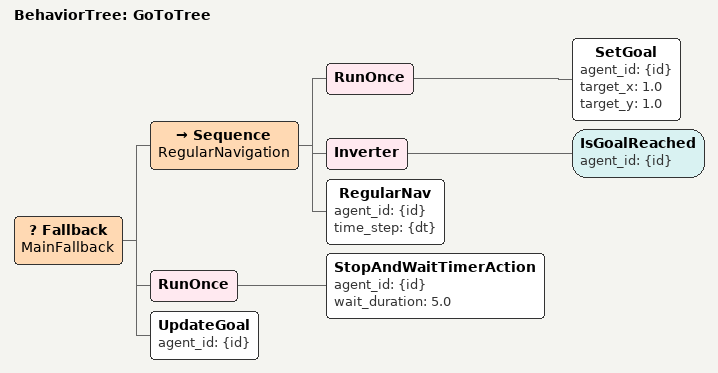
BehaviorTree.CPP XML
<?xml version="1.0" encoding="UTF-8"?>
<root main_tree_to_execute="GoToTree" BTCPP_format="4">

  <BehaviorTree ID="GoToTree">
    <Fallback name="MainFallback">
      <Sequence name="RegularNavigation">
        <RunOnce>
          <SetGoal agent_id="{id}" target_x="1.0" target_y="1.0" />
        </RunOnce>
        <Inverter>
          <IsGoalReached agent_id="{id}" />
        </Inverter>
        <RegularNav agent_id="{id}" time_step="{dt}" />
      </Sequence>
      <RunOnce>
        <StopAndWaitTimerAction agent_id="{id}" wait_duration="5.0"/>
      </RunOnce>
      <UpdateGoal agent_id="{id}" />
    </Fallback>
  </BehaviorTree>
</root>
